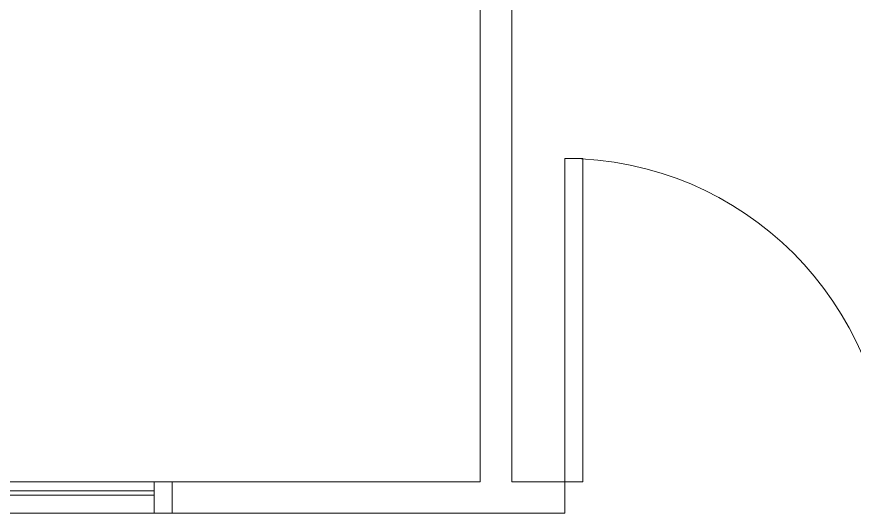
# Model space of a CAD drawing. Header units: inches. Extents: x 1 to 4637, y -664 to 702.
# Drawn here: x 2059.7 to 2152.9, y -430.7 to -375.4 of the extents above; entities that cross this region are included whole.
import ezdxf

# ---------------------------------------------------------------- set-up
doc = ezdxf.new("R2010")
doc.units = ezdxf.units.IN
doc.header["$MEASUREMENT"] = 0
for name, color, linetype, lineweight in [('A-DOOR', 31, 'Continuous', 9), ('A-DOOR-FRAM', 31, 'Continuous', 9), ('A-GLAZ', 151, 'Continuous', 9), ('I-WALL', 2, 'Continuous', 9)]:
    doc.layers.add(name, color=color, linetype=linetype, lineweight=lineweight)

# ---------------------------------------------------------------- blocks, each defined once
blk = doc.blocks.new('Single-Flush - With Sidelight - 36_ x 96_-2457194-New Construction - Tel_Data_Elec Plan')
at = {"layer": 'A-DOOR', "color": 250, "lineweight": 20}
for p, q in [((-16, 37.75), (-18, 37.75)), ((-18, 1.75), (-18, 37.75)), ((-16, 37.75), (-16, 1.75)), ((-16, 1.75), (-18, 1.75))]:
    blk.add_line(p, q, dxfattribs=at)
at = {"layer": 'A-DOOR'}
blk.add_arc((-18, 1.75), 36, 360, 90, dxfattribs=at)
at = {"layer": 'A-DOOR-FRAM', "color": 250, "lineweight": 20}
blk.add_line((58, -1.75), (58, 1.75), dxfattribs=at)
at = {"layer": 'A-GLAZ', "color": 250, "lineweight": 20}
for p, q in [((56, 0.75), (20, 0.75)), ((20, 0.75), (20, 0.25)), ((20, 0.25), (56, 0.25)), ((56, 0.25), (56, 0.75))]:
    blk.add_line(p, q, dxfattribs=at)

msp = doc.modelspace()

# ---------------------------------------------------------------- linework, layer by layer
at = {"layer": 'I-WALL', "color": 250, "lineweight": 20}
for p, q in [((2114.786, -427.228), (2114.786, -180.14)), ((2111.286, -283.728), (2111.286, -427.228)), ((2111.286, -427.228), (2074.956, -427.228)), ((2074.956, -427.228), (2074.956, -430.728)), ((2120.706, -427.228), (2114.786, -427.228)), ((2120.706, -430.728), (2120.706, -427.228)), ((2074.956, -430.728), (2120.706, -430.728))]:
    msp.add_line(p, q, dxfattribs=at)
at = {"layer": 'I-WALL', "lineweight": 13}
for p, q in [((2038.956, -427.228), (2074.956, -427.228)), ((2074.956, -430.728), (2038.956, -430.728))]:
    msp.add_line(p, q, dxfattribs=at)

# ---------------------------------------------------------------- block references
at = {"layer": 'A-DOOR', "lineweight": 13}
for p in [(2018.956, -428.978), (2138.706, -428.978)]:
    msp.add_blockref('Single-Flush - With Sidelight - 36_ x 96_-2457194-New Construction - Tel_Data_Elec Plan', p, dxfattribs=at)

doc.saveas('drawing.dxf')
